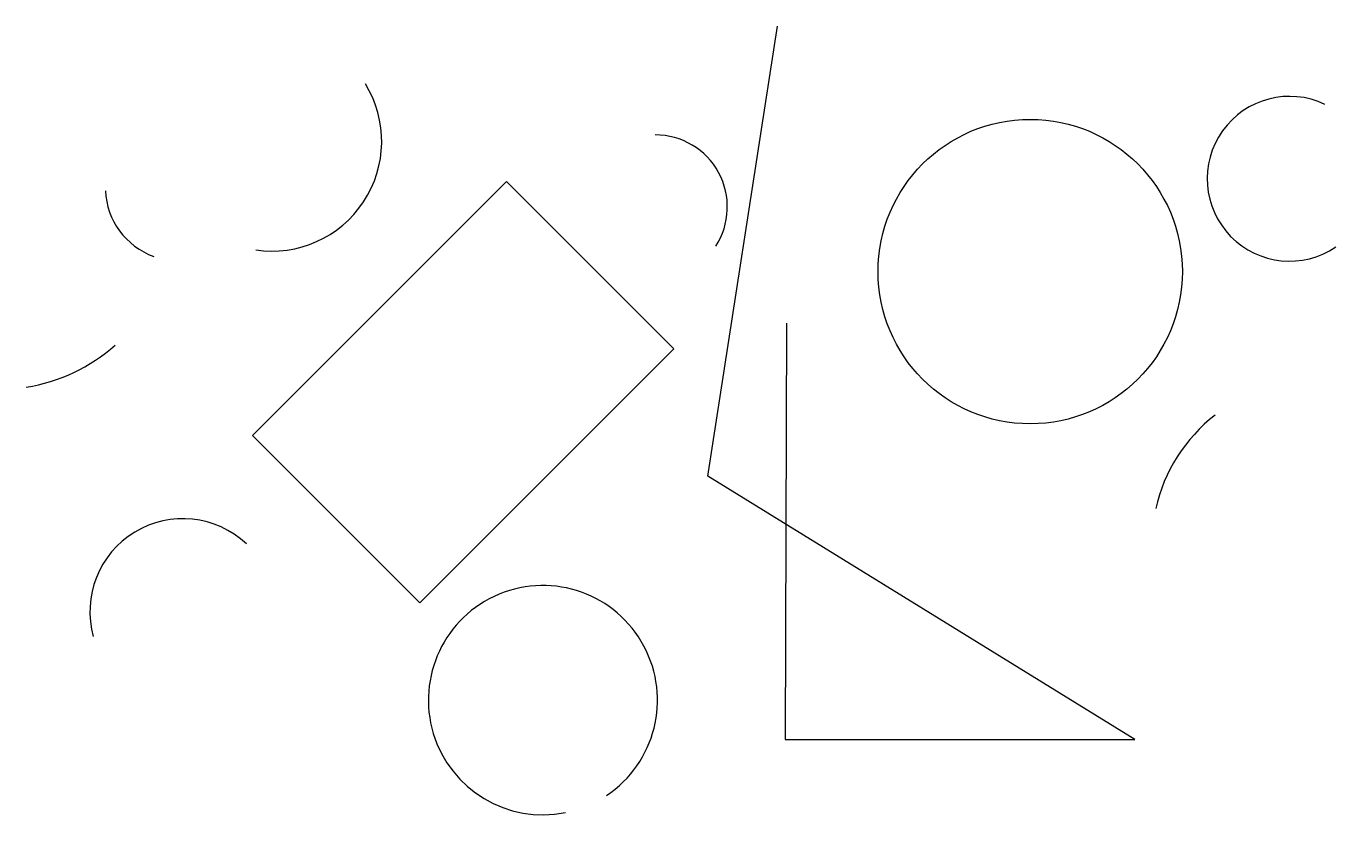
# Model space of a CAD drawing. Header units: millimetres. Extents: x -34 to 116, y -8 to 82.
import ezdxf

# ---------------------------------------------------------------- set-up
doc = ezdxf.new("R2010")
doc.units = ezdxf.units.MM
doc.layers.get('0').update_dxf_attribs({"lineweight": 25, "true_color": 0xffffff})

msp = doc.modelspace()

# ---------------------------------------------------------------- linework, layer by layer
for p, q in [((43.9, 30.46), (51.85, 81.79)), ((-8.09, 35.09), (20.9, 64.08)), ((20.9, 64.08), (39.99, 44.99)), ((52.88, 47.92), (52.71, 0.4)), ((39.99, 44.99), (11, 16)), ((11, 16), (-8.09, 35.09)), ((92.63, 0.4), (43.9, 30.46)), ((52.71, 0.4), (92.63, 0.4))]:
    msp.add_line(p, q)
msp.add_circle((80.7, 53.79), 17.37)
for centre, radius, start, end in [((-5.87, 68.65), 12.52, 261.4309, 31.6608), ((110.31, 64.38), 9.4, 64.5923, 304.2157), ((37.89, 61.16), 8.23, 326.9761, 90), ((-16.46, 63.44), 8.45, 182.8341, 249.7751), ((-37.14, 60.53), 20.19, 279.1302, 311.4438), ((113.19, 22.69), 18.6, 127.6942, 167.3998), ((-16.06, 14.98), 10.61, 46.8476, 195.5241), ((25.06, 4.89), 13.08, 303.6901, 281.3099)]:
    msp.add_arc(centre, radius, start, end)

doc.saveas('drawing.dxf')
